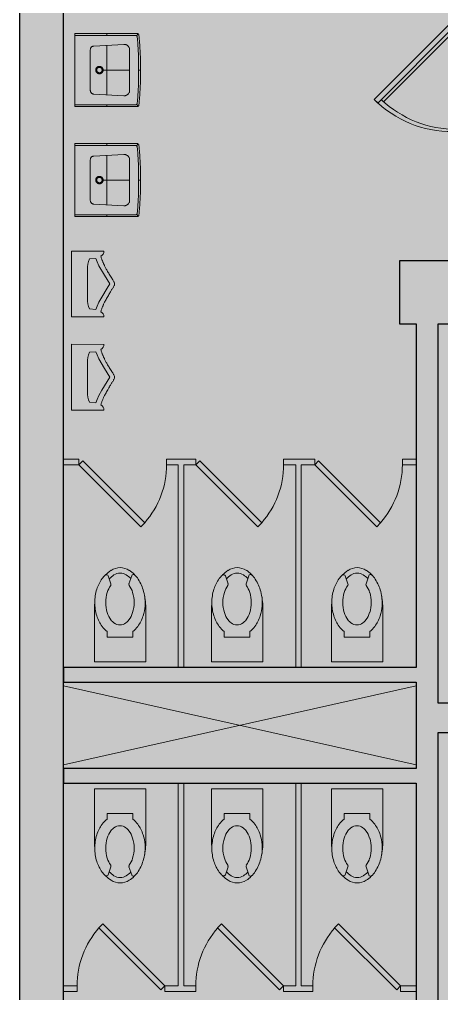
# Model space of a CAD drawing. Header units: inches. Extents: x 624 to 2155, y -334 to 1857.
# Drawn here: x 1524.4 to 1639.9, y 1075.5 to 1342 of the extents above; entities that cross this region are included whole.
import ezdxf

# ---------------------------------------------------------------- set-up
doc = ezdxf.new("R2010")
doc.units = ezdxf.units.IN
doc.header["$MEASUREMENT"] = 0
doc.linetypes.add('Demolished', pattern=[0.1875, 0.125, -0.0625])
for name, color, linetype, lineweight in [('1600 K ST MEZZANINE_dwg', 8, 'Continuous', 9), ('A-DETL-GENF', 92, 'Continuous', 9), ('A-DETL-THIN', 151, 'Continuous', 9), ('A-DOOR', 31, 'Demolished', 9), ('A-Door-Exst', 7, 'Continuous', 9), ('A-WALL', 113, 'Continuous', 18), ('A-WALL-PATT', 111, 'Continuous', 18), ('I-WALL', 2, 'Continuous', 18), ('XAR$0$AFLEV', 7, 'Continuous', 9), ('XAR$0$PFI', 7, 'Continuous', 9)]:
    doc.layers.add(name, color=color, linetype=linetype, lineweight=lineweight)

# ---------------------------------------------------------------- blocks, each defined once
blk = doc.blocks.new('1600 K ST MEZZANINE_dwg-7073454-Level MEZZ DEMOLITION')
at = {"layer": 'A-Door-Exst', "flags": 128}
blk.add_lwpolyline([(1928.15, 1340.91), (1928.42, 1340.64), (1907.2, 1319.43), (1906.59, 1320.05)], dxfattribs=at)
at = {"layer": 'A-Door-Exst'}
blk.add_arc((1927.18, 1341.88), 30, 226.6823, 270, dxfattribs=at)
at = {"layer": 'XAR$0$AFLEV'}
for p, q in [((1916.13, 1159.68), (1819.63, 1138.08)), ((1819.63, 1159.68), (1916.13, 1138.08))]:
    blk.add_line(p, q, dxfattribs=at)
at = {"layer": 'XAR$0$PFI'}
for p, q in [((1839.35, 1337.62), (1822.75, 1337.62)), ((1831.53, 1337.62), (1831.53, 1338.12)), ((1840.14, 1337.99), (1839.68, 1337.49)), ((1836.17, 1335.16), (1827.95, 1334.7)), ((1831.53, 1321.34), (1831.53, 1334.9)), ((1827, 1322.54), (1827, 1333.7)), ((1837.75, 1322.58), (1837.75, 1333.66)), ((1840.21, 1328.12), (1840.21, 1331.14)), ((1830.5, 1328.12), (1837.75, 1328.12)), ((1836.17, 1321.08), (1827.95, 1321.54)), ((1831.53, 1318.12), (1831.53, 1318.62)), ((1840.14, 1318.25), (1839.68, 1318.75)), ((1839.35, 1307.53), (1822.75, 1307.53)), ((1831.53, 1307.53), (1831.53, 1308.03)), ((1840.14, 1307.9), (1839.68, 1307.39)), ((1827, 1292.44), (1827, 1303.61)), ((1836.17, 1305.06), (1827.95, 1304.61)), ((1831.53, 1291.25), (1831.53, 1304.8)), ((1837.75, 1292.49), (1837.75, 1303.56)), ((1840.21, 1298.03), (1840.21, 1301.04)), ((1830.5, 1298.03), (1837.75, 1298.03)), ((1836.17, 1290.99), (1827.95, 1291.45)), ((1831.53, 1288.03), (1831.53, 1288.53)), ((1840.14, 1288.16), (1839.68, 1288.66)), ((1826.21, 1265.68), (1826.21, 1273.55)), ((1826.21, 1240.16), (1826.21, 1248.03)), ((1832.65, 1187.56), (1831.92, 1189.76)), ((1838.33, 1189.79), (1837.59, 1187.56)), ((1864.68, 1187.56), (1863.95, 1189.76)), ((1870.36, 1189.79), (1869.62, 1187.56)), ((1897.49, 1187.56), (1896.76, 1189.76)), ((1903.17, 1189.79), (1902.43, 1187.56)), ((1832.65, 1110.2), (1831.92, 1107.99)), ((1838.33, 1107.97), (1837.59, 1110.2)), ((1864.68, 1110.2), (1863.95, 1107.99)), ((1870.36, 1107.97), (1869.62, 1110.2)), ((1897.49, 1110.2), (1896.76, 1107.99)), ((1903.17, 1107.97), (1902.43, 1110.2))]:
    blk.add_line(p, q, dxfattribs=at)
at = {"layer": 'XAR$0$PFI', "flags": 128}
for points in [[(1839.35, 1318.62), (1822.75, 1318.62), (1822.75, 1337.62), (1822.75, 1338.12), (1839.8, 1338.12)], [(1840.7, 1324.93), (1840.71, 1328.12), (1840.7, 1331.31)], [(1840.21, 1325.1), (1840.21, 1328.12), (1840.75, 1328.12)], [(1839.8, 1318.12), (1822.75, 1318.12), (1822.75, 1318.62)], [(1839.35, 1288.53), (1822.75, 1288.53), (1822.75, 1307.53), (1822.75, 1308.03), (1839.8, 1308.03)], [(1840.7, 1294.84), (1840.71, 1298.03), (1840.7, 1301.21)], [(1840.21, 1295.01), (1840.21, 1298.03), (1840.75, 1298.03)], [(1839.8, 1288.03), (1822.75, 1288.03), (1822.75, 1288.53)], [(1830.73, 1260.63), (1821.87, 1260.61), (1821.87, 1278.61), (1830.73, 1278.59)], [(1826.79, 1276.45), (1828.54, 1276.6), (1828.92, 1275.69), (1829.37, 1274.61), (1830.87, 1271.99), (1831.62, 1270.8), (1832.37, 1269.61), (1831.62, 1268.42), (1830.12, 1266.04), (1829.37, 1264.61), (1828.92, 1263.53), (1828.54, 1262.62), (1826.79, 1262.77)], [(1829.87, 1262.03), (1829.94, 1262.24), (1830, 1262.45), (1830.07, 1262.64), (1830.13, 1262.82), (1830.2, 1263), (1830.27, 1263.16), (1830.33, 1263.33), (1830.4, 1263.48), (1830.46, 1263.63), (1830.53, 1263.78), (1830.59, 1263.94), (1830.66, 1264.1), (1830.74, 1264.27), (1830.83, 1264.45), (1830.93, 1264.65), (1831.05, 1264.87), (1831.18, 1265.11), (1831.32, 1265.37), (1831.47, 1265.65), (1831.63, 1265.92), (1831.79, 1266.21), (1831.95, 1266.48), (1832.1, 1266.75), (1832.25, 1266.99), (1832.38, 1267.22), (1832.51, 1267.43), (1832.62, 1267.62), (1832.73, 1267.8), (1832.84, 1267.96), (1832.93, 1268.12), (1833.03, 1268.27), (1833.12, 1268.42), (1833.22, 1268.57), (1833.31, 1268.72), (1833.39, 1268.87), (1833.47, 1269.02), (1833.53, 1269.16), (1833.58, 1269.31), (1833.61, 1269.46), (1833.62, 1269.61), (1833.61, 1269.76), (1833.58, 1269.91), (1833.53, 1270.07), (1833.45, 1270.23), (1833.36, 1270.4), (1833.25, 1270.59), (1833.13, 1270.78), (1833, 1271), (1832.85, 1271.23), (1832.7, 1271.48), (1832.54, 1271.73), (1832.37, 1271.99), (1832.21, 1272.26), (1832.05, 1272.52), (1831.9, 1272.78), (1831.75, 1273.02), (1831.61, 1273.25), (1831.49, 1273.47), (1831.38, 1273.67), (1831.27, 1273.87), (1831.17, 1274.05), (1831.08, 1274.22), (1831, 1274.39), (1830.92, 1274.55), (1830.85, 1274.71), (1830.78, 1274.86), (1830.71, 1275), (1830.65, 1275.15), (1830.59, 1275.3), (1830.52, 1275.44), (1830.46, 1275.59), (1830.4, 1275.74), (1830.33, 1275.9), (1830.27, 1276.06), (1830.2, 1276.23), (1830.14, 1276.4), (1830.08, 1276.59), (1830.02, 1276.78), (1829.97, 1276.99), (1829.93, 1277.21)], [(1830.73, 1235.12), (1821.87, 1235.1), (1821.87, 1253.1), (1830.73, 1253.07)], [(1826.79, 1250.93), (1828.54, 1251.09), (1828.92, 1250.18), (1829.37, 1249.09), (1830.87, 1246.47), (1831.62, 1245.28), (1832.37, 1244.1), (1831.62, 1242.91), (1830.12, 1240.53), (1829.37, 1239.1), (1828.92, 1238.01), (1828.54, 1237.1), (1826.79, 1237.26)], [(1829.87, 1236.51), (1829.94, 1236.73), (1830, 1236.93), (1830.07, 1237.12), (1830.13, 1237.31), (1830.2, 1237.48), (1830.27, 1237.65), (1830.33, 1237.81), (1830.4, 1237.97), (1830.46, 1238.12), (1830.53, 1238.27), (1830.59, 1238.42), (1830.66, 1238.58), (1830.74, 1238.75), (1830.83, 1238.93), (1830.93, 1239.13), (1831.05, 1239.35), (1831.18, 1239.6), (1831.32, 1239.86), (1831.47, 1240.13), (1831.63, 1240.41), (1831.79, 1240.69), (1831.95, 1240.97), (1832.1, 1241.23), (1832.25, 1241.48), (1832.38, 1241.71), (1832.51, 1241.91), (1832.62, 1242.1), (1832.73, 1242.28), (1832.84, 1242.45), (1832.93, 1242.61), (1833.03, 1242.76), (1833.12, 1242.91), (1833.22, 1243.06), (1833.31, 1243.2), (1833.39, 1243.35), (1833.47, 1243.5), (1833.53, 1243.65), (1833.58, 1243.8), (1833.61, 1243.95), (1833.62, 1244.1), (1833.61, 1244.24), (1833.58, 1244.4), (1833.53, 1244.55), (1833.45, 1244.72), (1833.36, 1244.89), (1833.25, 1245.07), (1833.13, 1245.27), (1833, 1245.48), (1832.85, 1245.71), (1832.7, 1245.96), (1832.54, 1246.22), (1832.37, 1246.48), (1832.21, 1246.74), (1832.05, 1247.01), (1831.9, 1247.26), (1831.75, 1247.51), (1831.61, 1247.74), (1831.49, 1247.95), (1831.38, 1248.16), (1831.27, 1248.35), (1831.17, 1248.53), (1831.08, 1248.71), (1831, 1248.88), (1830.92, 1249.04), (1830.85, 1249.19), (1830.78, 1249.34), (1830.71, 1249.49), (1830.65, 1249.63), (1830.59, 1249.78), (1830.52, 1249.93), (1830.46, 1250.07), (1830.4, 1250.23), (1830.33, 1250.38), (1830.27, 1250.54), (1830.2, 1250.71), (1830.14, 1250.89), (1830.08, 1251.07), (1830.02, 1251.27), (1829.97, 1251.47), (1829.93, 1251.69)], [(1819.63, 1220.18), (1823.88, 1220.18), (1840.85, 1203.21), (1841.91, 1204.27), (1824.94, 1221.24), (1823.88, 1220.18), (1823.88, 1221.68), (1819.63, 1221.68)], [(1851.05, 1164.68), (1851.05, 1220.18), (1847.88, 1220.18), (1847.88, 1221.68), (1855.9, 1221.68), (1855.9, 1220.18), (1856.96, 1221.24), (1873.93, 1204.27), (1872.87, 1203.21), (1855.9, 1220.18), (1852.55, 1220.18), (1852.55, 1164.68)], [(1905.36, 1203.21), (1888.39, 1220.18), (1888.39, 1221.68), (1879.9, 1221.68), (1879.9, 1220.18), (1883.21, 1220.18), (1883.21, 1164.68)], [(1884.71, 1164.68), (1884.71, 1220.18), (1888.39, 1220.18), (1889.45, 1221.24), (1906.42, 1204.27), (1905.36, 1203.21)], [(1916.13, 1221.68), (1912.39, 1221.68), (1912.39, 1220.18), (1916.13, 1220.18)], [(1828.17, 1181.13), (1828.17, 1166.26), (1842.17, 1166.26), (1842.17, 1181.13)], [(1860.2, 1181.13), (1860.2, 1166.26), (1874.2, 1166.26), (1874.2, 1181.13)], [(1893.01, 1181.13), (1893.01, 1166.26), (1907.01, 1166.26), (1907.01, 1181.13)], [(1831.62, 1174.52), (1831.62, 1172.97), (1838.62, 1172.97), (1838.62, 1174.52)], [(1863.65, 1174.52), (1863.65, 1172.97), (1870.65, 1172.97), (1870.65, 1174.52)], [(1896.46, 1174.52), (1896.46, 1172.97), (1903.46, 1172.97), (1903.46, 1174.52)], [(1851.05, 1133.08), (1851.05, 1077.58), (1847.37, 1077.58), (1846.31, 1076.52), (1829.34, 1093.49), (1830.4, 1094.55)], [(1830.4, 1094.55), (1847.37, 1077.58), (1847.37, 1076.08), (1855.86, 1076.08), (1855.86, 1077.58), (1852.55, 1077.58), (1852.55, 1133.08)], [(1884.71, 1133.08), (1884.71, 1077.58), (1887.88, 1077.58), (1887.88, 1076.08), (1879.86, 1076.08), (1879.86, 1077.58), (1878.8, 1076.52), (1861.83, 1093.49), (1862.89, 1094.55), (1879.86, 1077.58), (1883.21, 1077.58), (1883.21, 1133.08)], [(1828.17, 1116.62), (1828.17, 1131.5), (1842.17, 1131.5), (1842.17, 1116.62)], [(1860.2, 1116.62), (1860.2, 1131.5), (1874.2, 1131.5), (1874.2, 1116.62)], [(1893.01, 1116.62), (1893.01, 1131.5), (1907.01, 1131.5), (1907.01, 1116.62)], [(1831.62, 1123.23), (1831.62, 1124.79), (1838.62, 1124.79), (1838.62, 1123.23)], [(1863.65, 1123.23), (1863.65, 1124.79), (1870.65, 1124.79), (1870.65, 1123.23)], [(1896.46, 1123.23), (1896.46, 1124.79), (1903.46, 1124.79), (1903.46, 1123.23)], [(1916.13, 1077.58), (1911.88, 1077.58), (1894.91, 1094.55), (1893.85, 1093.49), (1910.82, 1076.52), (1911.88, 1077.58), (1911.88, 1076.08), (1916.13, 1076.08)], [(1819.63, 1076.08), (1823.37, 1076.08), (1823.37, 1077.58), (1819.63, 1077.58)]]:
    blk.add_lwpolyline(points, dxfattribs=at)
at = {"layer": 'XAR$0$PFI'}
for centre, radius, start, end in [((1839.35, 1337.04), 0.578, 75.8672, 90.0001), ((1839.41, 1337.3), 0.312, 56.5938, 75.8668), ((1839.15, 1336.91), 0.781, 47.6012, 56.5939), ((1839.8, 1337.54), 0.578, 75.9109, 90), ((1839.87, 1337.8), 0.312, 56.68, 75.9106), ((1839.61, 1337.41), 0.783, 47.7325, 56.6803), ((1839.61, 1337.41), 0.783, 38.785, 47.7328), ((1839.97, 1337.7), 0.312, 19.5539, 38.7846), ((1839.72, 1337.61), 0.578, 5.4652, 19.5543), ((1709.99, 1325.2), 130.9, 3.6433, 5.465), ((1836.27, 1333.39), 1.77, 81.5323, 93.1799), ((1836.4, 1334.29), 0.86, 64.7819, 81.5323), ((1835.32, 1331.99), 3.41, 58.2375, 64.7819), ((1839.15, 1336.91), 0.781, 38.609, 47.6017), ((1839.52, 1337.2), 0.312, 19.3356, 38.6086), ((1839.27, 1337.11), 0.578, 5.2026, 19.3356), ((1710, 1325.34), 130.38, 3.4685, 5.2027), ((1828.16, 1333.7), 1.15, 165.5301, 180), ((1827.65, 1333.83), 0.631, 145.9309, 165.5297), ((1828.4, 1333.32), 1.54, 136.59, 145.9312), ((1828.4, 1333.32), 1.54, 127.2488, 136.59), ((1827.86, 1334.05), 0.631, 107.6497, 127.2485), ((1828.01, 1333.55), 1.15, 93.18, 107.6499), ((1836.55, 1333.97), 1.08, 46.5898, 58.2374), ((1836.55, 1333.97), 1.08, 34.9424, 46.59), ((1834.64, 1332.63), 3.41, 28.3981, 34.9424), ((1836.88, 1333.84), 0.86, 11.6475, 28.3979), ((1835.98, 1333.66), 1.77, 359.9999, 11.6475), ((1803.55, 1331.01), 36.66, 0.1978, 3.4685), ((1803.68, 1331.17), 37.02, 0.2176, 3.6434), ((1829.5, 1328.12), 1, 170.0001, 180.0001), ((1829.5, 1328.12), 1, 179.9999, 189.9999), ((1829.5, 1328.12), 1, 160, 170.0001), ((1829.5, 1328.12), 1, 189.9999, 200), ((1829.5, 1328.12), 1, 149.9998, 159.9998), ((1829.5, 1328.12), 1, 200.0002, 210.0002), ((1829.5, 1328.12), 1, 140.0001, 150.0001), ((1829.5, 1328.12), 1, 209.9999, 219.9999), ((1829.5, 1328.12), 1, 130, 140), ((1829.5, 1328.12), 1, 220, 230), ((1829.5, 1328.12), 0.75, 170.0001, 180.0001), ((1829.5, 1328.12), 0.75, 179.9999, 189.9999), ((1829.5, 1328.12), 0.75, 159.9997, 169.9997), ((1829.5, 1328.12), 0.75, 190.0003, 200.0003), ((1829.5, 1328.12), 0.75, 150.0002, 160.0002), ((1829.5, 1328.12), 0.75, 199.9998, 209.9998), ((1829.5, 1328.12), 1, 119.9999, 129.9999), ((1829.5, 1328.12), 0.75, 140, 150), ((1829.5, 1328.12), 0.75, 210, 220), ((1829.5, 1328.12), 1, 230.0001, 240.0001), ((1829.5, 1328.12), 0.75, 130, 140), ((1829.5, 1328.12), 0.75, 220, 230), ((1829.5, 1328.12), 1, 110.0002, 120.0002), ((1829.5, 1328.12), 1, 239.9998, 249.9998), ((1829.5, 1328.12), 0.75, 120, 130), ((1829.5, 1328.12), 0.75, 230, 240), ((1829.5, 1328.12), 0.75, 109.9998, 119.9998), ((1829.5, 1328.12), 0.75, 240.0002, 250.0002), ((1829.5, 1328.12), 1, 99.9999, 110), ((1829.5, 1328.12), 1, 250, 260.0001), ((1829.5, 1328.12), 0.75, 100.0003, 110.0003), ((1829.5, 1328.12), 0.75, 249.9997, 259.9997), ((1829.5, 1328.12), 1, 89.9999, 99.9999), ((1829.5, 1328.12), 1, 260.0001, 270.0001), ((1829.5, 1328.12), 0.75, 89.9999, 99.9999), ((1829.5, 1328.12), 0.75, 260.0001, 270.0001), ((1829.5, 1328.12), 1, 80.0001, 90.0001), ((1829.5, 1328.12), 0.75, 80.0001, 90.0001), ((1829.5, 1328.12), 0.75, 269.9999, 279.9999), ((1829.5, 1328.12), 1, 269.9999, 279.9999), ((1829.5, 1328.12), 0.75, 69.9997, 79.9997), ((1829.5, 1328.12), 0.75, 280.0003, 290.0003), ((1829.5, 1328.12), 1, 70, 80.0001), ((1829.5, 1328.12), 1, 279.9999, 290), ((1829.5, 1328.12), 0.75, 60.0002, 70.0002), ((1829.5, 1328.12), 0.75, 289.9998, 299.9998), ((1829.5, 1328.12), 1, 59.9998, 69.9998), ((1829.5, 1328.12), 1, 290.0002, 300.0002), ((1829.5, 1328.12), 0.75, 50, 60), ((1829.5, 1328.12), 0.75, 300, 310), ((1829.5, 1328.12), 0.75, 40, 50), ((1829.5, 1328.12), 0.75, 310, 320), ((1829.5, 1328.12), 1, 50.0001, 60.0001), ((1829.5, 1328.12), 1, 299.9999, 309.9999), ((1829.5, 1328.12), 0.75, 30, 40), ((1829.5, 1328.12), 0.75, 320, 330), ((1829.5, 1328.12), 1, 40, 50), ((1829.5, 1328.12), 0.75, 19.9998, 29.9998), ((1829.5, 1328.12), 0.75, 330.0002, 340.0002), ((1829.5, 1328.12), 1, 310, 320), ((1829.5, 1328.12), 0.75, 10.0003, 20.0003), ((1829.5, 1328.12), 0.75, 339.9997, 349.9997), ((1829.5, 1328.12), 0.75, 359.9999, 9.9999), ((1829.5, 1328.12), 0.75, 350.0001, 0.0001), ((1829.5, 1328.12), 1, 29.9999, 39.9999), ((1829.5, 1328.12), 1, 320.0001, 330.0001), ((1829.5, 1328.12), 1, 20.0002, 30.0002), ((1829.5, 1328.12), 1, 329.9998, 339.9998), ((1829.5, 1328.12), 1, 9.9999, 20), ((1829.5, 1328.12), 1, 340, 350.0001), ((1829.5, 1328.12), 1, 359.9999, 9.9999), ((1829.5, 1328.12), 1, 350.0001, 0.0001), ((1803.55, 1325.23), 36.66, 356.5315, 359.8022), ((1803.68, 1325.07), 37.02, 356.3566, 359.7824), ((1828.16, 1322.54), 1.15, 180, 194.4699), ((1827.65, 1322.41), 0.631, 194.4703, 214.0691), ((1828.4, 1322.92), 1.54, 214.0688, 223.41), ((1828.4, 1322.92), 1.54, 223.41, 232.7512), ((1827.86, 1322.19), 0.631, 232.7515, 252.3503), ((1828.01, 1322.69), 1.15, 252.3501, 266.82), ((1836.55, 1322.27), 1.08, 313.41, 325.0576), ((1834.64, 1323.61), 3.41, 325.0576, 331.6019), ((1836.88, 1322.4), 0.86, 331.6021, 348.3525), ((1835.98, 1322.58), 1.77, 348.3525, 0.0001), ((1710, 1330.9), 130.38, 354.7973, 356.5315), ((1709.99, 1331.04), 130.9, 354.535, 356.3567), ((1836.27, 1322.85), 1.77, 266.8201, 278.4677), ((1836.4, 1321.95), 0.86, 278.4677, 295.2181), ((1835.32, 1324.25), 3.41, 295.2181, 301.7625), ((1836.55, 1322.27), 1.08, 301.7626, 313.4102), ((1839.52, 1319.04), 0.312, 321.3914, 340.6644), ((1839.27, 1319.13), 0.578, 340.6644, 354.7974), ((1839.35, 1319.2), 0.578, 269.9999, 284.1328), ((1839.41, 1318.94), 0.312, 284.1332, 303.4062), ((1839.15, 1319.33), 0.781, 303.4061, 312.3988), ((1839.15, 1319.33), 0.781, 312.3983, 321.391), ((1839.8, 1318.7), 0.578, 270, 284.0891), ((1839.87, 1318.44), 0.312, 284.0894, 303.32), ((1839.61, 1318.83), 0.783, 303.3197, 312.2675), ((1839.61, 1318.83), 0.783, 312.2672, 321.215), ((1839.97, 1318.54), 0.312, 321.2154, 340.4461), ((1839.72, 1318.63), 0.578, 340.4457, 354.5348), ((1839.35, 1306.95), 0.578, 75.8672, 90.0001), ((1839.41, 1307.21), 0.312, 56.5938, 75.8668), ((1839.15, 1306.81), 0.781, 47.6012, 56.5939), ((1839.15, 1306.81), 0.781, 38.609, 47.6017), ((1839.52, 1307.11), 0.312, 19.3356, 38.6086), ((1839.8, 1307.45), 0.578, 75.9109, 90), ((1839.27, 1307.02), 0.578, 5.2026, 19.3356), ((1710, 1295.25), 130.38, 3.4685, 5.2027), ((1839.87, 1307.71), 0.312, 56.68, 75.9106), ((1839.61, 1307.31), 0.783, 47.7325, 56.6803), ((1839.61, 1307.31), 0.783, 38.785, 47.7328), ((1839.97, 1307.61), 0.312, 19.5539, 38.7846), ((1839.72, 1307.52), 0.578, 5.4652, 19.5543), ((1709.99, 1295.11), 130.9, 3.6433, 5.465), ((1828.16, 1303.61), 1.15, 165.5301, 180), ((1827.65, 1303.74), 0.631, 145.9309, 165.5297), ((1828.4, 1303.23), 1.54, 136.59, 145.9312), ((1828.4, 1303.23), 1.54, 127.2488, 136.59), ((1827.86, 1303.95), 0.631, 107.6497, 127.2485), ((1828.01, 1303.45), 1.15, 93.18, 107.6499), ((1836.27, 1303.29), 1.77, 81.5323, 93.1799), ((1836.4, 1304.2), 0.86, 64.7819, 81.5323), ((1835.32, 1301.89), 3.41, 58.2375, 64.7819), ((1836.55, 1303.87), 1.08, 46.5898, 58.2374), ((1836.55, 1303.87), 1.08, 34.9424, 46.59), ((1834.64, 1302.54), 3.41, 28.3981, 34.9424), ((1836.88, 1303.75), 0.86, 11.6475, 28.3979), ((1835.98, 1303.56), 1.77, 359.9999, 11.6475), ((1803.55, 1300.92), 36.66, 0.1978, 3.4685), ((1803.68, 1301.07), 37.02, 0.2176, 3.6434), ((1829.5, 1298.03), 1, 170.0001, 180.0001), ((1829.5, 1298.03), 1, 179.9999, 189.9999), ((1829.5, 1298.03), 1, 160, 170.0001), ((1829.5, 1298.03), 1, 189.9999, 200), ((1829.5, 1298.03), 1, 149.9998, 159.9998), ((1829.5, 1298.03), 1, 200.0002, 210.0002), ((1829.5, 1298.03), 1, 140.0001, 150.0001), ((1829.5, 1298.03), 1, 130, 140), ((1829.5, 1298.03), 0.75, 170.0001, 180.0001), ((1829.5, 1298.03), 0.75, 179.9999, 189.9999), ((1829.5, 1298.03), 0.75, 159.9997, 169.9997), ((1829.5, 1298.03), 0.75, 190.0003, 200.0003), ((1829.5, 1298.03), 0.75, 150.0002, 160.0002), ((1829.5, 1298.03), 0.75, 199.9998, 209.9998), ((1829.5, 1298.03), 1, 119.9999, 129.9999), ((1829.5, 1298.03), 0.75, 140, 150), ((1829.5, 1298.03), 0.75, 210, 220), ((1829.5, 1298.03), 0.75, 130, 140), ((1829.5, 1298.03), 1, 110.0002, 120.0002), ((1829.5, 1298.03), 0.75, 120, 130), ((1829.5, 1298.03), 0.75, 109.9998, 119.9998), ((1829.5, 1298.03), 1, 99.9999, 110), ((1829.5, 1298.03), 0.75, 100.0003, 110.0003), ((1829.5, 1298.03), 1, 89.9999, 99.9999), ((1829.5, 1298.03), 0.75, 89.9999, 99.9999), ((1829.5, 1298.03), 1, 80.0001, 90.0001), ((1829.5, 1298.03), 0.75, 80.0001, 90.0001), ((1829.5, 1298.03), 0.75, 69.9997, 79.9997), ((1829.5, 1298.03), 1, 70, 80.0001), ((1829.5, 1298.03), 0.75, 60.0002, 70.0002), ((1829.5, 1298.03), 1, 59.9998, 69.9998), ((1829.5, 1298.03), 0.75, 50, 60), ((1829.5, 1298.03), 0.75, 40, 50), ((1829.5, 1298.03), 1, 50.0001, 60.0001), ((1829.5, 1298.03), 0.75, 30, 40), ((1829.5, 1298.03), 0.75, 320, 330), ((1829.5, 1298.03), 1, 40, 50), ((1829.5, 1298.03), 0.75, 19.9998, 29.9998), ((1829.5, 1298.03), 0.75, 330.0002, 340.0002), ((1829.5, 1298.03), 0.75, 10.0003, 20.0003), ((1829.5, 1298.03), 0.75, 339.9997, 349.9997), ((1829.5, 1298.03), 0.75, 359.9999, 9.9999), ((1829.5, 1298.03), 0.75, 350.0001, 0.0001), ((1829.5, 1298.03), 1, 29.9999, 39.9999), ((1829.5, 1298.03), 1, 20.0002, 30.0002), ((1829.5, 1298.03), 1, 329.9998, 339.9998), ((1829.5, 1298.03), 1, 9.9999, 20), ((1829.5, 1298.03), 1, 340, 350.0001), ((1829.5, 1298.03), 1, 359.9999, 9.9999), ((1829.5, 1298.03), 1, 350.0001, 0.0001), ((1829.5, 1298.03), 1, 209.9999, 219.9999), ((1829.5, 1298.03), 1, 220, 230), ((1829.5, 1298.03), 1, 230.0001, 240.0001), ((1829.5, 1298.03), 0.75, 220, 230), ((1829.5, 1298.03), 1, 239.9998, 249.9998), ((1829.5, 1298.03), 0.75, 230, 240), ((1829.5, 1298.03), 0.75, 240.0002, 250.0002), ((1829.5, 1298.03), 1, 250, 260.0001), ((1829.5, 1298.03), 0.75, 249.9997, 259.9997), ((1829.5, 1298.03), 1, 260.0001, 270.0001), ((1829.5, 1298.03), 0.75, 260.0001, 270.0001), ((1829.5, 1298.03), 0.75, 269.9999, 279.9999), ((1829.5, 1298.03), 1, 269.9999, 279.9999), ((1829.5, 1298.03), 0.75, 280.0003, 290.0003), ((1829.5, 1298.03), 1, 279.9999, 290), ((1829.5, 1298.03), 0.75, 289.9998, 299.9998), ((1829.5, 1298.03), 1, 290.0002, 300.0002), ((1829.5, 1298.03), 0.75, 300, 310), ((1829.5, 1298.03), 0.75, 310, 320), ((1829.5, 1298.03), 1, 299.9999, 309.9999), ((1829.5, 1298.03), 1, 310, 320), ((1829.5, 1298.03), 1, 320.0001, 330.0001), ((1803.55, 1295.13), 36.66, 356.5315, 359.8022), ((1828.16, 1292.44), 1.15, 180, 194.4699), ((1835.98, 1292.49), 1.77, 348.3525, 0.0001), ((1710, 1300.8), 130.38, 354.7973, 356.5315), ((1709.99, 1300.94), 130.9, 354.535, 356.3567), ((1803.68, 1294.98), 37.02, 356.3566, 359.7824), ((1827.65, 1292.31), 0.631, 194.4703, 214.0691), ((1828.4, 1292.82), 1.54, 214.0688, 223.41), ((1828.4, 1292.82), 1.54, 223.41, 232.7512), ((1827.86, 1292.1), 0.631, 232.7515, 252.3503), ((1828.01, 1292.6), 1.15, 252.3501, 266.82), ((1836.27, 1292.76), 1.77, 266.8201, 278.4677), ((1836.4, 1291.86), 0.86, 278.4677, 295.2181), ((1835.32, 1294.16), 3.41, 295.2181, 301.7625), ((1836.55, 1292.18), 1.08, 301.7626, 313.4102), ((1836.55, 1292.18), 1.08, 313.41, 325.0576), ((1834.64, 1293.51), 3.41, 325.0576, 331.6019), ((1836.88, 1292.3), 0.86, 331.6021, 348.3525), ((1839.35, 1289.1), 0.578, 269.9999, 284.1328), ((1839.41, 1288.85), 0.312, 284.1332, 303.4062), ((1839.15, 1289.24), 0.781, 303.4061, 312.3988), ((1839.15, 1289.24), 0.781, 312.3983, 321.391), ((1839.52, 1288.94), 0.312, 321.3914, 340.6644), ((1839.8, 1288.6), 0.578, 270, 284.0891), ((1839.27, 1289.03), 0.578, 340.6644, 354.7974), ((1839.87, 1288.35), 0.312, 284.0894, 303.32), ((1839.61, 1288.74), 0.783, 303.3197, 312.2675), ((1839.61, 1288.74), 0.783, 312.2672, 321.215), ((1839.97, 1288.44), 0.312, 321.2154, 340.4461), ((1839.72, 1288.53), 0.578, 340.4457, 354.5348), ((1832.02, 1273.9), 5.82, 153.9939, 183.459), ((1829.12, 1278.61), 1.62, 300.0151, 0), ((1832.02, 1265.32), 5.82, 176.541, 206.0061), ((1829.12, 1260.61), 1.62, 0, 59.9849), ((1829.12, 1253.1), 1.62, 300.0151, 0), ((1832.02, 1248.38), 5.82, 153.9939, 183.459), ((1832.02, 1239.81), 5.82, 176.541, 206.0061), ((1829.12, 1235.1), 1.62, 0, 59.9849), ((1823.88, 1220.18), 24, 318.5833, 0), ((1855.9, 1220.18), 24, 318.5833, 0), ((1888.39, 1220.18), 24, 318.5833, 0), ((1837.1, 1184.4), 8.18, 122.7616, 136.6903), ((1835.17, 1187.39), 4.62, 90, 122.7617), ((1835.17, 1187.39), 4.62, 57.2383, 90), ((1833.24, 1184.4), 8.18, 32.7685, 57.2383), ((1869.13, 1184.4), 8.18, 122.7616, 136.6903), ((1867.2, 1187.39), 4.62, 90, 122.7617), ((1867.2, 1187.39), 4.62, 57.2383, 90), ((1865.27, 1184.4), 8.18, 32.7685, 57.2383), ((1901.94, 1184.4), 8.18, 122.7616, 136.6903), ((1900.01, 1187.39), 4.62, 90, 122.7617), ((1900.01, 1187.39), 4.62, 57.2383, 90), ((1898.08, 1184.4), 8.18, 32.7685, 57.2383), ((1837.92, 1183.3), 9.56, 143.3275, 162.8584), ((1836.21, 1184.57), 7.43, 133.4258, 143.3275), ((1831.45, 1189.6), 0.5, 18.2438, 133.4259), ((1837.1, 1184.4), 6.68, 122.7617, 137.2435), ((1835.17, 1187.39), 3.12, 90, 122.7618), ((1835.17, 1187.39), 3.12, 57.2382, 90), ((1833.24, 1184.4), 6.68, 43.6858, 57.2383), ((1838.8, 1189.63), 0.5, 44.3279, 161.7562), ((1830.18, 1182.43), 11.82, 14.929, 32.7685), ((1869.95, 1183.3), 9.56, 143.3275, 162.8584), ((1868.24, 1184.57), 7.43, 133.4258, 143.3275), ((1863.48, 1189.6), 0.5, 18.2438, 133.4259), ((1869.13, 1184.4), 6.68, 122.7617, 137.2435), ((1867.2, 1187.39), 3.12, 90, 122.7618), ((1867.2, 1187.39), 3.12, 57.2382, 90), ((1865.27, 1184.4), 6.68, 43.6858, 57.2383), ((1870.83, 1189.63), 0.5, 44.3279, 161.7562), ((1862.21, 1182.43), 11.82, 14.929, 32.7685), ((1902.76, 1183.3), 9.56, 143.3275, 162.8584), ((1901.05, 1184.57), 7.43, 133.4258, 143.3275), ((1896.28, 1189.6), 0.5, 18.2438, 133.4259), ((1901.94, 1184.4), 6.68, 122.7617, 137.2435), ((1900.01, 1187.39), 3.12, 90, 122.7618), ((1900.01, 1187.39), 3.12, 57.2382, 90), ((1898.08, 1184.4), 6.68, 43.6858, 57.2383), ((1903.64, 1189.63), 0.5, 44.3279, 161.7562), ((1895.02, 1182.43), 11.82, 14.929, 32.7685), ((1840.61, 1182.47), 12.38, 162.8584, 180), ((1837.92, 1183.3), 6.56, 144.4829, 162.8583), ((1832.17, 1187.4), 0.5, 324.4828, 18.2438), ((1838.07, 1187.4), 0.5, 161.7562, 215.5172), ((1832.32, 1183.3), 6.56, 17.1417, 35.5171), ((1872.64, 1182.47), 12.38, 162.8584, 180), ((1869.95, 1183.3), 6.56, 144.4829, 162.8583), ((1864.2, 1187.4), 0.5, 324.4828, 18.2438), ((1870.1, 1187.4), 0.5, 161.7562, 215.5172), ((1864.35, 1183.3), 6.56, 17.1417, 35.5171), ((1905.45, 1182.47), 12.38, 162.8584, 180), ((1902.76, 1183.3), 6.56, 144.4829, 162.8583), ((1897.01, 1187.4), 0.5, 324.4828, 18.2438), ((1902.91, 1187.4), 0.5, 161.7562, 215.5172), ((1897.16, 1183.3), 6.56, 17.1417, 35.5171), ((1840.61, 1182.47), 9.38, 162.8584, 180), ((1829.63, 1182.47), 9.38, 0, 17.1416), ((1829.63, 1182.47), 12.38, 342.8584, 8.2651), ((1825.33, 1181.13), 16.84, 0, 14.9289), ((1872.64, 1182.47), 9.38, 162.8584, 180), ((1861.66, 1182.47), 9.38, 0, 17.1416), ((1861.66, 1182.47), 12.38, 342.8584, 8.2651), ((1857.36, 1181.13), 16.84, 0, 14.9289), ((1905.45, 1182.47), 9.38, 162.8584, 180), ((1894.47, 1182.47), 9.38, 0, 17.1416), ((1894.47, 1182.47), 12.38, 342.8584, 8.2651), ((1890.17, 1181.13), 16.84, 0, 14.9289), ((1845.01, 1181.13), 16.84, 174.8046, 180), ((1840.61, 1182.47), 12.38, 180, 197.1416), ((1840.61, 1182.47), 9.38, 180, 197.1416), ((1829.63, 1182.47), 9.38, 342.8584, 360), ((1877.04, 1181.13), 16.84, 174.8046, 180), ((1872.64, 1182.47), 12.38, 180, 197.1416), ((1872.64, 1182.47), 9.38, 180, 197.1416), ((1861.66, 1182.47), 9.38, 342.8584, 360), ((1909.85, 1181.13), 16.84, 174.8046, 180), ((1905.45, 1182.47), 12.38, 180, 197.1416), ((1905.45, 1182.47), 9.38, 180, 197.1416), ((1894.47, 1182.47), 9.38, 342.8584, 360), ((1837.92, 1181.64), 9.56, 197.1417, 216.6724), ((1837.92, 1181.64), 6.56, 197.1417, 216.6725), ((1836.21, 1180.36), 4.43, 216.6725, 231.8648), ((1834.03, 1180.36), 4.43, 308.1352, 323.3275), ((1832.32, 1181.64), 6.56, 323.3275, 342.8583), ((1832.32, 1181.64), 9.56, 323.3276, 342.8583), ((1869.95, 1181.64), 9.56, 197.1417, 216.6724), ((1869.95, 1181.64), 6.56, 197.1417, 216.6725), ((1868.24, 1180.36), 4.43, 216.6725, 231.8648), ((1866.06, 1180.36), 4.43, 308.1352, 323.3275), ((1864.35, 1181.64), 6.56, 323.3275, 342.8583), ((1864.35, 1181.64), 9.56, 323.3276, 342.8583), ((1902.76, 1181.64), 9.56, 197.1417, 216.6724), ((1902.76, 1181.64), 6.56, 197.1417, 216.6725), ((1901.05, 1180.36), 4.43, 216.6725, 231.8648), ((1898.87, 1180.36), 4.43, 308.1352, 323.3275), ((1897.16, 1181.64), 6.56, 323.3275, 342.8583), ((1897.16, 1181.64), 9.56, 323.3276, 342.8583), ((1836.21, 1180.36), 7.43, 216.6725, 231.8648), ((1835.12, 1179.1), 2.76, 233.419, 306.581), ((1834.03, 1180.36), 7.43, 308.1352, 323.3275), ((1868.24, 1180.36), 7.43, 216.6725, 231.8648), ((1867.15, 1179.1), 2.76, 233.419, 306.581), ((1866.06, 1180.36), 7.43, 308.1352, 323.3275), ((1901.05, 1180.36), 7.43, 216.6725, 231.8648), ((1899.96, 1179.1), 2.76, 233.419, 306.581), ((1898.87, 1180.36), 7.43, 308.1352, 323.3275), ((1837.92, 1116.12), 9.56, 143.3276, 162.8583), ((1836.21, 1117.39), 7.43, 128.1352, 143.3275), ((1834.03, 1117.39), 7.43, 36.6725, 51.8648), ((1832.32, 1116.12), 9.56, 17.1417, 36.6724), ((1869.95, 1116.12), 9.56, 143.3276, 162.8583), ((1868.24, 1117.39), 7.43, 128.1352, 143.3275), ((1866.06, 1117.39), 7.43, 36.6725, 51.8648), ((1864.35, 1116.12), 9.56, 17.1417, 36.6724), ((1902.76, 1116.12), 9.56, 143.3276, 162.8583), ((1901.05, 1117.39), 7.43, 128.1352, 143.3275), ((1898.87, 1117.39), 7.43, 36.6725, 51.8648), ((1897.16, 1116.12), 9.56, 17.1417, 36.6724), ((1837.92, 1116.12), 6.56, 143.3275, 162.8583), ((1836.21, 1117.39), 4.43, 128.1352, 143.3275), ((1835.12, 1118.65), 2.76, 53.419, 126.581), ((1834.03, 1117.39), 4.43, 36.6725, 51.8648), ((1832.32, 1116.12), 6.56, 17.1417, 36.6725), ((1869.95, 1116.12), 6.56, 143.3275, 162.8583), ((1868.24, 1117.39), 4.43, 128.1352, 143.3275), ((1867.15, 1118.65), 2.76, 53.419, 126.581), ((1866.06, 1117.39), 4.43, 36.6725, 51.8648), ((1864.35, 1116.12), 6.56, 17.1417, 36.6725), ((1902.76, 1116.12), 6.56, 143.3275, 162.8583), ((1901.05, 1117.39), 4.43, 128.1352, 143.3275), ((1899.96, 1118.65), 2.76, 53.419, 126.581), ((1898.87, 1117.39), 4.43, 36.6725, 51.8648), ((1897.16, 1116.12), 6.56, 17.1417, 36.6725), ((1845.01, 1116.62), 16.84, 180, 185.1954), ((1840.61, 1115.29), 12.38, 162.8584, 180), ((1840.61, 1115.29), 9.38, 162.8584, 180), ((1829.63, 1115.29), 9.38, 0, 17.1416), ((1829.63, 1115.29), 12.38, 351.7349, 17.1416), ((1825.33, 1116.62), 16.84, 345.0711, 360), ((1877.04, 1116.62), 16.84, 180, 185.1954), ((1872.64, 1115.29), 12.38, 162.8584, 180), ((1872.64, 1115.29), 9.38, 162.8584, 180), ((1861.66, 1115.29), 9.38, 0, 17.1416), ((1861.66, 1115.29), 12.38, 351.7349, 17.1416), ((1857.36, 1116.62), 16.84, 345.0711, 360), ((1909.85, 1116.62), 16.84, 180, 185.1954), ((1905.45, 1115.29), 12.38, 162.8584, 180), ((1905.45, 1115.29), 9.38, 162.8584, 180), ((1894.47, 1115.29), 9.38, 0, 17.1416), ((1894.47, 1115.29), 12.38, 351.7349, 17.1416), ((1890.17, 1116.62), 16.84, 345.0711, 360), ((1840.61, 1115.29), 12.38, 180, 197.1416), ((1840.61, 1115.29), 9.38, 180, 197.1416), ((1829.63, 1115.29), 9.38, 342.8584, 360), ((1872.64, 1115.29), 12.38, 180, 197.1416), ((1872.64, 1115.29), 9.38, 180, 197.1416), ((1861.66, 1115.29), 9.38, 342.8584, 360), ((1905.45, 1115.29), 12.38, 180, 197.1416), ((1905.45, 1115.29), 9.38, 180, 197.1416), ((1894.47, 1115.29), 9.38, 342.8584, 360), ((1837.92, 1114.45), 9.56, 197.1416, 216.6725), ((1837.92, 1114.45), 6.56, 197.1417, 215.5171), ((1832.32, 1114.45), 6.56, 324.4829, 342.8583), ((1830.18, 1115.33), 11.82, 327.2315, 345.071), ((1869.95, 1114.45), 9.56, 197.1416, 216.6725), ((1869.95, 1114.45), 6.56, 197.1417, 215.5171), ((1864.35, 1114.45), 6.56, 324.4829, 342.8583), ((1862.21, 1115.33), 11.82, 327.2315, 345.071), ((1902.76, 1114.45), 9.56, 197.1416, 216.6725), ((1902.76, 1114.45), 6.56, 197.1417, 215.5171), ((1897.16, 1114.45), 6.56, 324.4829, 342.8583), ((1895.02, 1115.33), 11.82, 327.2315, 345.071), ((1836.21, 1113.18), 7.43, 216.6725, 226.5742), ((1837.1, 1113.36), 6.68, 222.7565, 237.2383), ((1832.17, 1110.35), 0.5, 341.7562, 35.5172), ((1833.24, 1113.36), 6.68, 302.7617, 316.3142), ((1838.07, 1110.35), 0.5, 144.4828, 198.2438), ((1833.24, 1113.36), 8.18, 302.7617, 327.2315), ((1868.24, 1113.18), 7.43, 216.6725, 226.5742), ((1869.13, 1113.36), 6.68, 222.7565, 237.2383), ((1864.2, 1110.35), 0.5, 341.7562, 35.5172), ((1865.27, 1113.36), 6.68, 302.7617, 316.3142), ((1870.1, 1110.35), 0.5, 144.4828, 198.2438), ((1865.27, 1113.36), 8.18, 302.7617, 327.2315), ((1901.05, 1113.18), 7.43, 216.6725, 226.5742), ((1901.94, 1113.36), 6.68, 222.7565, 237.2383), ((1897.01, 1110.35), 0.5, 341.7562, 35.5172), ((1898.08, 1113.36), 6.68, 302.7617, 316.3142), ((1902.91, 1110.35), 0.5, 144.4828, 198.2438), ((1898.08, 1113.36), 8.18, 302.7617, 327.2315), ((1831.45, 1108.15), 0.5, 226.5741, 341.7562), ((1837.1, 1113.36), 8.18, 223.3097, 237.2384), ((1835.17, 1110.37), 4.62, 237.2383, 270), ((1835.17, 1110.37), 3.12, 237.2382, 270), ((1835.17, 1110.37), 3.12, 270, 302.7618), ((1835.17, 1110.37), 4.62, 270, 302.7617), ((1838.8, 1108.12), 0.5, 198.2438, 315.6721), ((1863.48, 1108.15), 0.5, 226.5741, 341.7562), ((1869.13, 1113.36), 8.18, 223.3097, 237.2384), ((1867.2, 1110.37), 4.62, 237.2383, 270), ((1867.2, 1110.37), 3.12, 237.2382, 270), ((1867.2, 1110.37), 3.12, 270, 302.7618), ((1867.2, 1110.37), 4.62, 270, 302.7617), ((1870.83, 1108.12), 0.5, 198.2438, 315.6721), ((1896.28, 1108.15), 0.5, 226.5741, 341.7562), ((1901.94, 1113.36), 8.18, 223.3097, 237.2384), ((1900.01, 1110.37), 4.62, 237.2383, 270), ((1900.01, 1110.37), 3.12, 237.2382, 270), ((1900.01, 1110.37), 3.12, 270, 302.7618), ((1900.01, 1110.37), 4.62, 270, 302.7617), ((1903.64, 1108.12), 0.5, 198.2438, 315.6721), ((1847.37, 1077.58), 24, 138.5833, 180), ((1879.86, 1077.58), 24, 138.5833, 180), ((1911.88, 1077.58), 24, 138.5833, 180)]:
    blk.add_arc(centre, radius, start, end, dxfattribs=at)
blk = doc.blocks.new('Walls 1 - Walls 1-7192676-Level MEZZ DEMOLITION')
at = {"layer": 'A-WALL', "lineweight": 9}
blk.add_hatch(color=7, dxfattribs=at).paths.add_polyline_path([(1931.42, 1021.45), (2011.63, 1021.45), (2011.63, 1041.58), (1922.13, 1041.58), (1922.13, 1146.95), (2010.63, 1146.95), (2010.63, 1154.95), (1922.13, 1154.95), (1922.13, 1258.73), (2011.63, 1258.73), (2011.63, 1264.73), (1973.63, 1264.73), (1973.63, 1275.92), (1911.63, 1275.92), (1911.63, 1258.73), (1916.13, 1258.73), (1916.13, 1164.68), (1819.63, 1164.68), (1819.63, 1160.68), (1916.13, 1160.68), (1916.13, 1137.08), (1819.63, 1137.08), (1819.63, 1133.08), (1916.13, 1133.08), (1916.13, 1041.58), (1911.13, 1041.58), (1911.13, 1025.33), (1929.63, 1025.33), (1929.63, 1021.45)], flags=0)
at = {"layer": 'A-WALL', "color": 8, "lineweight": 30}
for p, q in [((1973.63, 1275.92), (1911.63, 1275.92)), ((1911.63, 1275.92), (1911.63, 1258.73)), ((1973.63, 1264.73), (1973.63, 1275.92)), ((2011.63, 1264.73), (1973.63, 1264.73)), ((2011.63, 1258.73), (2011.63, 1264.73)), ((1911.63, 1258.73), (1916.13, 1258.73)), ((1916.13, 1258.73), (1916.13, 1164.68)), ((1922.13, 1154.95), (1922.13, 1258.73)), ((1922.13, 1258.73), (2011.63, 1258.73)), ((1916.13, 1164.68), (1819.63, 1164.68)), ((1819.63, 1164.68), (1819.63, 1160.68)), ((1819.63, 1160.68), (1916.13, 1160.68)), ((1916.13, 1160.68), (1916.13, 1137.08)), ((2010.63, 1154.95), (1922.13, 1154.95)), ((2010.63, 1146.95), (2010.63, 1154.95)), ((1922.13, 1041.58), (1922.13, 1146.95)), ((1922.13, 1146.95), (2010.63, 1146.95)), ((1916.13, 1137.08), (1819.63, 1137.08)), ((1819.63, 1137.08), (1819.63, 1133.08)), ((1819.63, 1133.08), (1916.13, 1133.08)), ((1916.13, 1133.08), (1916.13, 1041.58)), ((1916.13, 1041.58), (1911.13, 1041.58)), ((1911.13, 1041.58), (1911.13, 1025.33)), ((2011.63, 1041.58), (1922.13, 1041.58)), ((2011.63, 1021.45), (2011.63, 1041.58)), ((1911.13, 1025.33), (1929.63, 1025.33)), ((1929.63, 1025.33), (1929.63, 1021.45)), ((1929.63, 1021.45), (2011.63, 1021.45))]:
    blk.add_line(p, q, dxfattribs=at)
blk = doc.blocks.new('Door - Single - Solid Door 2_6-7274854-Level MEZZ DEMOLITION')
at = {"layer": 'A-DOOR', "linetype": 'Continuous', "lineweight": 18}
h = blk.add_hatch(color=10, dxfattribs=at)
h.paths.add_polyline_path([(20.62, -3.84), (20.62, -3.09), (20.24, -3.09), (20.24, 2.91), (20.62, 2.91), (20.62, 3.66), (19.12, 3.66), (19.12, -0.84), (18.62, -0.84), (18.62, -2.34), (19.12, -2.34), (19.12, -3.84), (20.24, -3.84)], flags=0)
h.paths.add_polyline_path([(-10.63, -2.34), (-10.63, -0.84), (-11.13, -0.84), (-11.13, 3.66), (-12.63, 3.66), (-12.63, 2.91), (-12.26, 2.91), (-12.26, -3.09), (-12.63, -3.09), (-12.63, -3.84), (-11.13, -3.84), (-11.13, -2.34)], flags=0)
at = {"layer": 'A-DOOR', "color": 8, "linetype": 'Continuous', "lineweight": 30}
for p, q in [((-12.63, 3.66), (-11.13, 3.66)), ((-12.63, 2.91), (-12.63, 3.66)), ((-11.13, 3.66), (-11.13, -0.84)), ((19.12, 3.66), (20.62, 3.66)), ((19.12, -0.84), (19.12, 3.66)), ((20.62, 3.66), (20.62, 2.91)), ((-11.13, -0.84), (-10.63, -0.84)), ((-11.13, -2.34), (-11.13, -3.84)), ((-10.63, -2.34), (-11.13, -2.34)), ((-10.63, -0.84), (-10.63, -2.34)), ((18.62, -0.84), (19.12, -0.84)), ((18.62, -2.34), (18.62, -0.84)), ((19.12, -2.34), (18.62, -2.34)), ((19.12, -3.84), (19.12, -2.34)), ((-12.63, -3.84), (-12.63, -3.09)), ((-11.13, -3.84), (-12.63, -3.84)), ((-10.03, -2.87), (-11.01, -3.84)), ((-11.01, -3.84), (10.21, -25.05)), ((11.18, -24.08), (-10.03, -2.87)), ((20.62, -3.84), (19.12, -3.84)), ((20.62, -3.09), (20.62, -3.84)), ((10.21, -25.05), (11.18, -24.08))]:
    blk.add_line(p, q, dxfattribs=at)
at = {"layer": 'A-DOOR', "linetype": 'Continuous'}
blk.add_arc((-11.01, -3.84), 30, 315, 0.5, dxfattribs=at)

msp = doc.modelspace()

# ---------------------------------------------------------------- hatches: boundary and pattern name
at = {"layer": 'A-DETL-GENF'}
h = msp.add_hatch(color=9, dxfattribs=at)
h.paths.add_polyline_path([(1702.63, 937.92), (1713.66, 937.92), (1711.19, 969.25), (1696.31, 969.25), (1696.31, 968.5), (1694.81, 968.5), (1694.81, 970), (1694.31, 970), (1694.31, 971.5), (1694.81, 971.5), (1694.81, 975.25), (1658.56, 975.25), (1658.56, 971.5), (1659.06, 971.5), (1659.06, 970), (1658.56, 970), (1658.56, 968.5), (1657.06, 968.5), (1657.06, 969.25), (1536.44, 969.25), (1536.44, 937.92), (1698.55, 937.92)], flags=0)
h.paths.add_polyline_path([(1719.68, 937.92), (1837.6, 937.92), (1835.91, 971.38), (1717.04, 971.38), (1717.21, 969.25)], flags=0)
h.paths.add_polyline_path([(2066.87, 937.92), (2154.72, 937.92), (2154.72, 1207.73), (2128.64, 1207.73), (2128.64, 1061.08), (2128.89, 1061.08), (2128.89, 1041.2), (2098.51, 1041.2), (2098.51, 995.15), (1863.44, 995.15), (1863.44, 937.92), (2066.28, 937.92)], flags=0)
h.paths.add_polyline_path([(1855.07, 937.92), (1857.44, 937.92), (1857.44, 968.38), (1842.07, 968.38), (1843.61, 937.92), (1853.4, 937.92)], flags=0)
h.paths.add_polyline_path([(1858.97, 974.38), (1859.94, 974.38), (1859.94, 995.15), (1856.19, 995.15), (1856.19, 974.38), (1857.44, 974.38)], flags=0)
h.paths.add_polyline_path([(1646.44, 975.25), (1646.44, 977.63), (1645.69, 977.63), (1645.69, 979.13), (1647.19, 979.13), (1647.19, 979.63), (1648.69, 979.63), (1648.69, 979.13), (1652.44, 979.13), (1652.44, 1009.38), (1648.69, 1009.38), (1648.69, 1008.88), (1647.19, 1008.88), (1647.19, 1009.38), (1645.69, 1009.38), (1645.69, 1010.88), (1646.44, 1010.88), (1646.44, 1025.33), (1627.94, 1025.33), (1627.94, 1041.58), (1632.94, 1041.58), (1632.94, 1133.08), (1536.44, 1133.08), (1536.44, 975.25), (1645.69, 975.25)], flags=0)
h.paths.add_polyline_path([(1652.44, 1041.58), (1728.44, 1041.58), (1728.44, 1074.08), (1726.44, 1074.08), (1726.44, 1095.2), (1728.44, 1095.2), (1728.44, 1095.45), (1726.44, 1095.45), (1726.44, 1116.58), (1728.44, 1116.58), (1728.44, 1184.58), (1726.44, 1184.58), (1726.44, 1205.7), (1728.44, 1205.7), (1728.44, 1205.95), (1726.44, 1205.95), (1726.44, 1227.08), (1728.44, 1227.08), (1728.44, 1258.73), (1638.94, 1258.73), (1638.94, 1154.95), (1727.44, 1154.95), (1727.44, 1146.95), (1638.94, 1146.95), (1638.94, 1041.58), (1646.44, 1041.58)], flags=0)
h.paths.add_polyline_path([(1616.25, 1137.08), (1632.94, 1137.08), (1632.94, 1160.68), (1536.44, 1160.68), (1536.44, 1137.08), (1541.29, 1137.08)], flags=0)
h.paths.add_polyline_path([(1620.76, 1164.68), (1632.94, 1164.68), (1632.94, 1258.73), (1628.44, 1258.73), (1628.44, 1275.92), (1643.44, 1275.92), (1643.44, 1309.66), (1642.69, 1309.66), (1642.69, 1311.16), (1643.44, 1311.16), (1643.44, 1341.41), (1642.69, 1341.41), (1642.69, 1342.91), (1643.44, 1342.91), (1643.44, 1347.28), (1536.44, 1347.28), (1536.44, 1164.68), (1542.12, 1164.68)], flags=0)
h.paths.add_polyline_path([(1690.44, 1264.73), (1728.44, 1264.73), (1728.44, 1296.45), (1692.92, 1296.45), (1692.92, 1295.7), (1691.42, 1295.7), (1691.42, 1301.2), (1690.92, 1301.2), (1690.92, 1302.7), (1691.42, 1302.7), (1691.42, 1303.45), (1661.17, 1303.45), (1661.17, 1302.7), (1661.67, 1302.7), (1661.67, 1301.2), (1661.17, 1301.2), (1661.17, 1295.7), (1659.67, 1295.7), (1659.67, 1296.45), (1649.44, 1296.45), (1649.44, 1275.92), (1690.44, 1275.92)], flags=0)
h.paths.add_polyline_path([(1687.56, 1347.28), (1687.56, 1351.03), (1687.06, 1351.03), (1687.06, 1352.53), (1687.56, 1352.53), (1687.56, 1354.03), (1689.06, 1354.03), (1689.06, 1353.28), (1689.17, 1353.28), (1689.17, 1443.7), (1536.44, 1443.7), (1536.44, 1353.28), (1649.81, 1353.28), (1649.81, 1354.03), (1651.31, 1354.03), (1651.31, 1352.53), (1651.81, 1352.53), (1651.81, 1351.03), (1651.31, 1351.03), (1651.31, 1347.28), (1683.48, 1347.28)], flags=0)
h.paths.add_polyline_path([(1689.17, 1448.7), (1702.64, 1448.7), (1702.64, 1844.85), (1698.57, 1844.85), (1698.57, 1856.85), (1642.57, 1856.85), (1642.57, 1844.85), (1630.71, 1844.85), (1630.71, 1836.6), (1616.74, 1836.6), (1616.74, 1844.85), (1604.87, 1844.85), (1604.87, 1856.85), (1548.87, 1856.85), (1548.87, 1844.85), (1544.94, 1844.85), (1544.94, 1833.6), (1536.44, 1833.6), (1536.44, 1665.6), (1546.69, 1665.6), (1546.69, 1660.6), (1561.69, 1660.6), (1561.69, 1610.85), (1536.44, 1610.85), (1536.44, 1449.7), (1638.44, 1449.7), (1638.44, 1459.54), (1668.44, 1459.54), (1668.44, 1449.7), (1689.17, 1449.7), (1689.17, 1448.86)], flags=0)
at = {"layer": 'A-WALL-PATT', "lineweight": 9}
msp.add_hatch(color=7, dxfattribs=at).paths.add_polyline_path([(1536.44, 937.92), (1536.44, 1856.85), (1524.44, 1856.85), (1524.44, 937.92), (1535.49, 937.92)], flags=0)

# ---------------------------------------------------------------- linework, layer by layer
at = {"layer": 'A-DETL-THIN'}
msp.add_line((1524.44, 1856.85), (1524.44, 937.92), dxfattribs=at)
at = {"layer": 'I-WALL', "color": 8, "lineweight": 30}
for p, q in [((1524.44, 1856.85), (1524.44, 937.92)), ((1536.44, 975.25), (1536.44, 1347.28))]:
    msp.add_line(p, q, dxfattribs=at)

# ---------------------------------------------------------------- block references
at = {"layer": '1600 K ST MEZZANINE_dwg', "color": 7}
msp.add_blockref('1600 K ST MEZZANINE_dwg-7073454-Level MEZZ DEMOLITION', (-283.19, 0), dxfattribs=at)
at = {"layer": 'A-DOOR', "linetype": 'Continuous', "lineweight": 18, "rotation": 270}
msp.add_blockref('Door - Single - Solid Door 2_6-7274854-Level MEZZ DEMOLITION', (1646.53, 1330.28), dxfattribs=at)
at = {"layer": 'A-WALL', "lineweight": 9}
msp.add_blockref('Walls 1 - Walls 1-7192676-Level MEZZ DEMOLITION', (-283.19, 0), dxfattribs=at)

doc.saveas('drawing.dxf')
